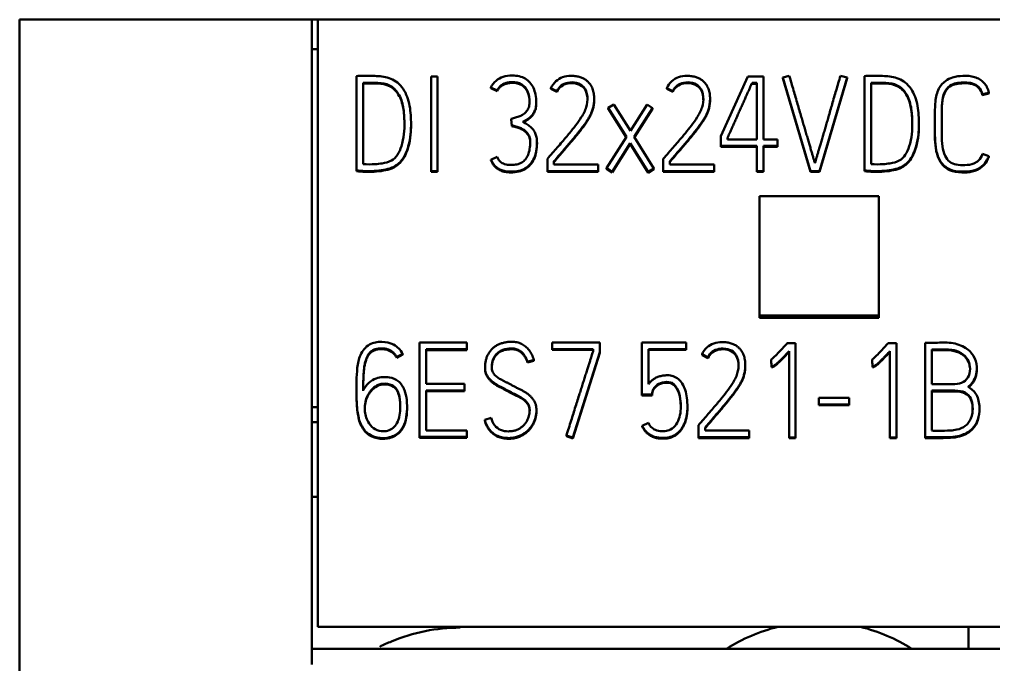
# Model space of a CAD drawing. Header units: millimetres. Extents: x 0 to 594, y 0 to 420.
# Drawn here: x 252.24 to 268.56, y 361.02 to 371.83 of the extents above; entities that cross this region are included whole.
import ezdxf

# ---------------------------------------------------------------- set-up
doc = ezdxf.new("R2010")
doc.units = ezdxf.units.MM
doc.layers.add('1', color=7, linetype='Continuous')

msp = doc.modelspace()

# ---------------------------------------------------------------- linework, layer by layer
at = {"layer": '1', "color": 7, "linetype": 'Continuous', "lineweight": 50}
for p, q in [((257.141, 371.834), (252.241, 371.834)), ((257.241, 371.834), (257.141, 371.834)), ((257.241, 361.651), (257.241, 371.834)), ((282.041, 371.834), (257.241, 371.834)), ((257.241, 371.334), (257.141, 371.334)), ((257.888, 370.885), (257.888, 369.304)), ((259.137, 370.876), (259.137, 369.293)), ((259.248, 370.876), (259.137, 370.876)), ((259.248, 369.293), (259.248, 370.876)), ((264.443, 370.88), (263.995, 369.877)), ((264.707, 370.88), (264.443, 370.88)), ((264.707, 369.824), (264.707, 370.88)), ((265.14, 370.891), (265.031, 370.86)), ((265.031, 370.86), (265.493, 369.293)), ((265.031, 370.86), (265.031, 370.848)), ((265.031, 370.848), (265.493, 369.281)), ((265.648, 369.293), (266.108, 370.86)), ((265.648, 369.281), (266.108, 370.848)), ((266.108, 370.86), (265.999, 370.891)), ((266.108, 370.86), (266.108, 370.848)), ((266.398, 370.885), (266.398, 369.304)), ((258.001, 370.772), (258.001, 369.408)), ((260.142, 370.695), (260.142, 370.683)), ((260.245, 370.645), (260.142, 370.695)), ((260.245, 370.632), (260.142, 370.683)), ((261.146, 370.684), (261.146, 370.672)), ((261.245, 370.634), (261.146, 370.684)), ((261.245, 370.621), (261.146, 370.672)), ((263.087, 370.684), (263.087, 370.672)), ((263.187, 370.634), (263.087, 370.684)), ((263.187, 370.621), (263.087, 370.672)), ((264.516, 370.77), (264.516, 370.757)), ((264.516, 370.77), (264.594, 370.77)), ((264.516, 370.757), (264.594, 370.757)), ((264.594, 370.77), (264.594, 369.824)), ((266.511, 370.772), (266.511, 369.408)), ((260.245, 370.645), (260.245, 370.632)), ((261.245, 370.634), (261.245, 370.621)), ((261.871, 370.492), (261.871, 370.505)), ((263.187, 370.634), (263.187, 370.621)), ((263.813, 370.492), (263.813, 370.505)), ((268.484, 370.605), (268.375, 370.579)), ((268.484, 370.592), (268.375, 370.566)), ((268.375, 370.579), (268.375, 370.566)), ((268.484, 370.605), (268.484, 370.592)), ((260.899, 370.435), (260.899, 370.456)), ((262.2, 370.411), (262.104, 370.352)), ((262.104, 370.352), (262.104, 370.339)), ((262.104, 370.352), (262.41, 369.866)), ((262.104, 370.339), (262.406, 369.859)), ((262.477, 369.969), (262.2, 370.411)), ((262.757, 370.407), (262.477, 369.969)), ((262.541, 369.866), (262.85, 370.348)), ((262.85, 370.348), (262.757, 370.407)), ((262.85, 370.348), (262.85, 370.335)), ((262.545, 369.859), (262.85, 370.335)), ((267.581, 370.244), (267.581, 370.231)), ((258.802, 370.067), (258.802, 370.079)), ((260.482, 370.167), (260.482, 370.154)), ((260.489, 370.057), (260.482, 370.167)), ((260.489, 370.044), (260.482, 370.154)), ((260.489, 370.057), (260.489, 370.044)), ((267.313, 370.067), (267.313, 370.079)), ((267.581, 370.109), (267.581, 370.121)), ((262.41, 369.866), (262.078, 369.342)), ((262.872, 369.335), (262.541, 369.866)), ((263.995, 369.877), (263.995, 369.714)), ((264.106, 369.824), (264.106, 369.852)), ((267.58, 369.944), (267.58, 369.931)), ((260.913, 369.748), (260.913, 369.77)), ((262.173, 369.282), (262.475, 369.76)), ((262.173, 369.269), (262.475, 369.747)), ((262.475, 369.76), (262.777, 369.278)), ((262.475, 369.76), (262.475, 369.747)), ((262.475, 369.747), (262.777, 369.265)), ((263.995, 369.714), (263.995, 369.701)), ((263.995, 369.714), (264.594, 369.714)), ((263.995, 369.701), (264.594, 369.701)), ((264.106, 369.84), (264.109, 369.847)), ((264.594, 369.824), (264.106, 369.824)), ((264.594, 369.714), (264.594, 369.293)), ((264.942, 369.824), (264.707, 369.824)), ((264.707, 369.293), (264.707, 369.714)), ((264.707, 369.714), (264.942, 369.714)), ((264.707, 369.701), (264.942, 369.701)), ((264.942, 369.714), (264.942, 369.824)), ((264.942, 369.714), (264.942, 369.701)), ((260.142, 369.483), (260.245, 369.529)), ((268.378, 369.582), (268.482, 369.544)), ((268.482, 369.544), (268.482, 369.531)), ((260.142, 369.483), (260.142, 369.47)), ((261.086, 369.293), (261.086, 369.496)), ((261.197, 369.456), (261.197, 369.403)), ((261.197, 369.403), (261.938, 369.403)), ((261.938, 369.403), (261.938, 369.293)), ((263.027, 369.293), (263.027, 369.496)), ((263.138, 369.456), (263.138, 369.403)), ((263.138, 369.403), (263.879, 369.403)), ((263.879, 369.403), (263.879, 369.293)), ((257.888, 369.304), (257.888, 369.292)), ((259.137, 369.293), (259.248, 369.293)), ((259.137, 369.293), (259.137, 369.281)), ((259.137, 369.281), (259.248, 369.281)), ((259.248, 369.293), (259.248, 369.281)), ((261.086, 369.293), (261.086, 369.281)), ((261.938, 369.293), (261.086, 369.293)), ((261.938, 369.281), (261.086, 369.281)), ((261.938, 369.293), (261.938, 369.281)), ((262.078, 369.342), (262.078, 369.329)), ((262.078, 369.342), (262.173, 369.282)), ((262.078, 369.329), (262.173, 369.269)), ((262.173, 369.282), (262.173, 369.269)), ((262.777, 369.278), (262.872, 369.335)), ((262.777, 369.265), (262.872, 369.322)), ((262.777, 369.278), (262.777, 369.265)), ((262.872, 369.335), (262.872, 369.322)), ((263.879, 369.293), (263.027, 369.293)), ((263.027, 369.293), (263.027, 369.281)), ((263.879, 369.281), (263.027, 369.281)), ((263.879, 369.293), (263.879, 369.281)), ((264.594, 369.293), (264.594, 369.281)), ((264.594, 369.293), (264.707, 369.293)), ((264.594, 369.281), (264.707, 369.281)), ((264.707, 369.293), (264.707, 369.281)), ((265.493, 369.293), (265.648, 369.293)), ((265.493, 369.293), (265.493, 369.281)), ((265.493, 369.281), (265.648, 369.281)), ((265.648, 369.293), (265.648, 369.281)), ((266.398, 369.304), (266.398, 369.292)), ((264.641, 368.869), (264.641, 366.871)), ((266.641, 368.869), (264.641, 368.869)), ((266.641, 366.871), (266.641, 368.869)), ((264.641, 366.871), (264.641, 366.832)), ((264.641, 366.871), (266.641, 366.871)), ((264.641, 366.832), (266.641, 366.832)), ((266.641, 366.871), (266.641, 366.832)), ((258.942, 366.417), (258.942, 364.834)), ((259.739, 366.417), (258.942, 366.417)), ((259.053, 365.723), (259.053, 366.304)), ((259.053, 366.304), (259.739, 366.304)), ((259.053, 366.292), (259.739, 366.292)), ((259.739, 366.304), (259.739, 366.417)), ((259.739, 366.304), (259.739, 366.292)), ((261.168, 366.419), (261.168, 366.307)), ((261.967, 366.419), (261.168, 366.419)), ((261.168, 366.307), (261.168, 366.294)), ((261.168, 366.307), (261.856, 366.307)), ((261.168, 366.294), (261.856, 366.294)), ((261.512, 364.823), (261.967, 366.258)), ((261.856, 366.307), (261.856, 366.276)), ((261.967, 366.258), (261.967, 366.419)), ((261.967, 366.258), (261.967, 366.246)), ((262.672, 366.417), (263.411, 366.417)), ((262.672, 365.545), (262.672, 366.417)), ((262.783, 366.307), (262.783, 365.721)), ((263.411, 366.307), (262.783, 366.307)), ((263.411, 366.294), (262.783, 366.294)), ((263.411, 366.417), (263.411, 366.307)), ((263.411, 366.307), (263.411, 366.294)), ((265.107, 366.408), (265.246, 366.408)), ((265.136, 364.827), (265.136, 366.271)), ((265.246, 366.408), (265.246, 364.827)), ((266.798, 366.408), (266.937, 366.408)), ((266.827, 364.827), (266.827, 366.271)), ((266.937, 366.408), (266.937, 364.827)), ((267.415, 364.83), (267.415, 366.414)), ((267.528, 366.302), (267.528, 365.721)), ((258.665, 366.227), (258.562, 366.175)), ((258.665, 366.215), (258.562, 366.162)), ((258.562, 366.175), (258.562, 366.162)), ((258.665, 366.227), (258.665, 366.215)), ((260.861, 366.126), (260.753, 366.095)), ((260.861, 366.113), (260.753, 366.083)), ((260.753, 366.095), (260.753, 366.083)), ((260.861, 366.126), (260.861, 366.113)), ((261.512, 364.81), (261.967, 366.246)), ((263.678, 366.221), (263.678, 366.208)), ((263.777, 366.17), (263.678, 366.221)), ((263.777, 366.157), (263.678, 366.208)), ((263.777, 366.17), (263.777, 366.157)), ((264.838, 366.133), (264.838, 366.121)), ((264.845, 366.016), (264.838, 366.133)), ((264.845, 366.003), (264.838, 366.121)), ((266.529, 366.133), (266.529, 366.121)), ((266.536, 366.016), (266.529, 366.133)), ((266.536, 366.003), (266.529, 366.121)), ((260.043, 366.006), (260.043, 365.993)), ((264.403, 366.029), (264.403, 366.041)), ((264.845, 366.016), (264.845, 366.003)), ((266.536, 366.016), (266.536, 366.003)), ((268.283, 365.966), (268.283, 365.987)), ((257.888, 365.632), (257.888, 365.619)), ((259.696, 365.723), (259.053, 365.723)), ((259.053, 364.944), (259.053, 365.613)), ((259.053, 365.613), (259.696, 365.613)), ((259.696, 365.613), (259.696, 365.723)), ((259.696, 365.613), (259.696, 365.601)), ((267.528, 365.611), (267.528, 364.94)), ((259.053, 365.601), (259.696, 365.601)), ((262.672, 365.545), (262.672, 365.532)), ((262.841, 365.545), (262.672, 365.545)), ((262.841, 365.532), (262.672, 365.532)), ((262.841, 365.545), (262.841, 365.532)), ((265.637, 365.492), (265.637, 365.38)), ((266.143, 365.492), (265.637, 365.492)), ((266.143, 365.38), (266.143, 365.492)), ((257.141, 365.334), (257.241, 365.334)), ((258.736, 365.329), (258.736, 365.342)), ((260.904, 365.268), (260.904, 365.281)), ((263.433, 365.327), (263.433, 365.339)), ((265.637, 365.38), (265.637, 365.367)), ((265.637, 365.38), (266.143, 365.38)), ((265.637, 365.367), (266.143, 365.367)), ((266.143, 365.38), (266.143, 365.367)), ((268.327, 365.294), (268.327, 365.307)), ((260.036, 365.122), (260.145, 365.153)), ((260.036, 365.122), (260.036, 365.11)), ((257.241, 365.084), (257.141, 365.084)), ((262.677, 365.023), (262.779, 365.07)), ((262.677, 365.023), (262.677, 365.011)), ((263.618, 364.83), (263.618, 365.032)), ((263.729, 364.993), (263.729, 364.94)), ((258.942, 364.834), (258.942, 364.821)), ((258.942, 364.834), (259.739, 364.834)), ((258.942, 364.821), (259.739, 364.821)), ((259.739, 364.944), (259.053, 364.944)), ((259.739, 364.834), (259.739, 364.944)), ((259.739, 364.834), (259.739, 364.821)), ((261.405, 364.858), (261.512, 364.823)), ((261.405, 364.858), (261.405, 364.846)), ((261.405, 364.846), (261.512, 364.81)), ((261.512, 364.823), (261.512, 364.81)), ((263.618, 364.83), (263.618, 364.817)), ((264.47, 364.83), (263.618, 364.83)), ((264.47, 364.817), (263.618, 364.817)), ((263.729, 364.94), (264.47, 364.94)), ((264.47, 364.94), (264.47, 364.83)), ((264.47, 364.83), (264.47, 364.817)), ((265.136, 364.827), (265.136, 364.815)), ((265.246, 364.827), (265.136, 364.827)), ((265.246, 364.815), (265.136, 364.815)), ((265.246, 364.827), (265.246, 364.815)), ((266.827, 364.827), (266.827, 364.815)), ((266.937, 364.827), (266.827, 364.827)), ((266.937, 364.815), (266.827, 364.815)), ((266.937, 364.827), (266.937, 364.815)), ((267.415, 364.83), (267.415, 364.817)), ((257.241, 363.829), (257.141, 363.829)), ((282.041, 361.651), (257.241, 361.651)), ((268.141, 361.651), (268.141, 361.283)), ((282.141, 361.283), (257.141, 361.283))]:
    msp.add_line(p, q, dxfattribs=at)
for start, end in [(103.753, 122.3801), (57.6199, 76.247)]:
    msp.add_arc((265.641, 358.834), 2.9, start, end, dxfattribs=at)
for points, knots in [([(252.241, 371.834), (252.241, 370.749), (252.241, 367.144), (252.241, 363.162), (252.241, 360.264), (252.241, 359.89)], [0, 0, 0, 0, 0.272684, 0.906013, 1, 1, 1, 1]), ([(257.141, 371.834), (257.141, 370.749), (257.141, 367.146), (257.141, 363.54), (257.141, 361.019)], [0, 0, 0, 0, 0.301146, 1, 1, 1, 1]), ([(257.888, 369.304), (257.935, 369.298), (258.033, 369.29), (258.186, 369.291), (258.337, 369.308), (258.498, 369.346), (258.633, 369.44), (258.712, 369.576), (258.767, 369.73), (258.803, 369.935), (258.804, 370.203), (258.772, 370.498), (258.629, 370.766), (258.379, 370.886), (258.131, 370.886), (257.969, 370.889), (257.888, 370.885)], [0, 0, 0, 0, 0.048928, 0.10152, 0.156673, 0.206259, 0.270351, 0.31956, 0.366981, 0.439378, 0.534587, 0.645045, 0.746603, 0.832762, 0.916147, 1, 1, 1, 1]), ([(260.142, 370.695), (260.162, 370.738), (260.219, 370.812), (260.348, 370.883), (260.486, 370.898), (260.613, 370.887), (260.717, 370.847), (260.8, 370.779), (260.859, 370.687), (260.893, 370.571), (260.901, 370.471), (260.898, 370.395), (260.892, 370.352), (260.88, 370.314), (260.865, 370.281), (260.847, 370.251), (260.827, 370.224), (260.804, 370.201), (260.779, 370.179), (260.753, 370.161), (260.726, 370.145), (260.7, 370.13), (260.682, 370.121), (260.673, 370.116)], [0, 0, 0, 0, 0.090044, 0.177969, 0.277991, 0.355408, 0.424426, 0.491004, 0.560177, 0.636379, 0.72419, 0.755913, 0.784262, 0.809647, 0.83316, 0.855708, 0.877614, 0.899011, 0.919895, 0.94045, 0.960699, 0.980541, 1, 1, 1, 1]), ([(261.146, 370.684), (261.165, 370.727), (261.221, 370.802), (261.343, 370.877), (261.451, 370.891), (261.527, 370.888), (261.566, 370.884), (261.602, 370.877), (261.635, 370.867), (261.665, 370.856), (261.692, 370.843), (261.717, 370.83), (261.739, 370.815), (261.758, 370.798), (261.775, 370.781), (261.789, 370.765), (261.807, 370.743), (261.826, 370.712), (261.844, 370.674), (261.856, 370.633), (261.865, 370.591), (261.87, 370.549), (261.872, 370.508), (261.87, 370.468), (261.867, 370.431), (261.862, 370.394), (261.854, 370.358), (261.845, 370.325), (261.831, 370.286), (261.812, 370.24), (261.782, 370.185), (261.745, 370.126), (261.701, 370.064), (261.652, 369.998), (261.597, 369.929), (261.538, 369.857), (261.475, 369.781), (261.408, 369.703), (261.339, 369.622), (261.268, 369.54), (261.22, 369.484), (261.197, 369.456)], [0, 0, 0, 0, 0.061339, 0.118477, 0.180647, 0.199061, 0.216082, 0.231833, 0.246526, 0.260308, 0.273254, 0.285426, 0.29689, 0.307753, 0.31802, 0.327627, 0.336606, 0.355189, 0.37361, 0.392165, 0.410785, 0.42927, 0.447741, 0.464235, 0.480574, 0.496814, 0.51268, 0.527892, 0.542508, 0.566365, 0.593275, 0.623397, 0.656474, 0.692185, 0.730563, 0.771282, 0.814001, 0.858722, 0.904903, 0.951996, 1, 1, 1, 1]), ([(263.087, 370.684), (263.107, 370.727), (263.163, 370.802), (263.285, 370.877), (263.393, 370.891), (263.468, 370.888), (263.508, 370.884), (263.544, 370.877), (263.577, 370.867), (263.607, 370.856), (263.634, 370.843), (263.659, 370.83), (263.681, 370.815), (263.7, 370.798), (263.716, 370.781), (263.731, 370.765), (263.749, 370.743), (263.767, 370.712), (263.785, 370.674), (263.798, 370.633), (263.807, 370.591), (263.812, 370.549), (263.813, 370.508), (263.812, 370.468), (263.809, 370.431), (263.803, 370.394), (263.796, 370.358), (263.787, 370.325), (263.773, 370.286), (263.753, 370.24), (263.724, 370.185), (263.687, 370.126), (263.643, 370.064), (263.594, 369.998), (263.539, 369.929), (263.48, 369.857), (263.416, 369.781), (263.35, 369.703), (263.28, 369.622), (263.21, 369.54), (263.162, 369.484), (263.138, 369.456)], [0, 0, 0, 0, 0.061339, 0.118477, 0.180647, 0.199061, 0.216082, 0.231833, 0.246526, 0.260308, 0.273254, 0.285426, 0.29689, 0.307753, 0.31802, 0.327627, 0.336606, 0.355189, 0.37361, 0.392165, 0.410785, 0.42927, 0.447741, 0.464235, 0.480574, 0.496814, 0.51268, 0.527892, 0.542508, 0.566365, 0.593275, 0.623397, 0.656474, 0.692185, 0.730563, 0.771282, 0.814001, 0.858722, 0.904903, 0.951996, 1, 1, 1, 1]), ([(265.57, 369.425), (265.568, 369.432), (265.563, 369.449), (265.553, 369.48), (265.541, 369.523), (265.525, 369.576), (265.507, 369.636), (265.488, 369.704), (265.466, 369.777), (265.443, 369.856), (265.419, 369.939), (265.394, 370.025), (265.368, 370.113), (265.329, 370.242), (265.278, 370.42), (265.21, 370.65), (265.164, 370.809), (265.14, 370.891)], [0, 0, 0, 0, 0.013272, 0.034859, 0.06476, 0.101229, 0.142516, 0.188621, 0.238884, 0.292645, 0.349905, 0.409112, 0.468717, 0.528719, 0.675164, 0.832258, 1, 1, 1, 1]), ([(265.999, 370.891), (265.974, 370.809), (265.927, 370.651), (265.86, 370.42), (265.809, 370.242), (265.772, 370.112), (265.747, 370.025), (265.722, 369.939), (265.697, 369.856), (265.674, 369.777), (265.652, 369.704), (265.632, 369.636), (265.614, 369.576), (265.599, 369.523), (265.587, 369.48), (265.578, 369.449), (265.573, 369.432), (265.57, 369.425)], [0, 0, 0, 0, 0.167989, 0.325145, 0.471471, 0.531274, 0.590769, 0.649955, 0.70726, 0.76111, 0.811506, 0.857719, 0.899023, 0.935417, 0.96522, 0.986746, 1, 1, 1, 1]), ([(266.398, 369.304), (266.445, 369.298), (266.544, 369.29), (266.696, 369.291), (266.848, 369.308), (267.008, 369.346), (267.143, 369.44), (267.222, 369.576), (267.278, 369.73), (267.314, 369.935), (267.315, 370.203), (267.282, 370.498), (267.14, 370.766), (266.889, 370.886), (266.641, 370.886), (266.48, 370.889), (266.398, 370.885)], [0, 0, 0, 0, 0.048928, 0.10152, 0.156673, 0.206259, 0.270351, 0.31956, 0.366981, 0.439378, 0.534587, 0.645045, 0.746603, 0.832762, 0.916147, 1, 1, 1, 1]), ([(268.482, 369.544), (268.475, 369.519), (268.448, 369.456), (268.362, 369.355), (268.21, 369.284), (268.02, 369.279), (267.82, 369.3), (267.658, 369.445), (267.597, 369.641), (267.578, 369.85), (267.582, 370.061), (267.58, 370.266), (267.583, 370.471), (267.625, 370.665), (267.742, 370.806), (267.89, 370.874), (268.056, 370.894), (268.244, 370.885), (268.418, 370.783), (268.47, 370.673), (268.484, 370.605)], [0, 0, 0, 0, 0.023749, 0.063372, 0.118592, 0.172501, 0.236244, 0.297229, 0.359591, 0.421629, 0.490644, 0.554667, 0.610982, 0.680492, 0.733777, 0.772528, 0.826559, 0.886213, 0.942216, 1, 1, 1, 1]), ([(258.001, 369.408), (258.067, 369.403), (258.173, 369.403), (258.332, 369.422), (258.473, 369.452), (258.586, 369.565), (258.652, 369.721), (258.689, 369.908), (258.693, 370.128), (258.68, 370.36), (258.613, 370.587), (258.451, 370.748), (258.259, 370.774), (258.112, 370.772), (258.03, 370.773), (258.001, 370.772)], [0, 0, 0, 0, 0.085013, 0.135874, 0.205821, 0.265138, 0.333279, 0.422662, 0.50952, 0.618636, 0.722487, 0.80996, 0.894466, 0.962458, 1, 1, 1, 1]), ([(258.691, 370.062), (258.691, 370.074), (258.69, 370.171), (258.68, 370.347), (258.613, 370.574), (258.451, 370.735), (258.259, 370.762), (258.112, 370.759), (258.03, 370.76), (258.001, 370.76)], [0, 0, 0, 0, 0.030851, 0.246457, 0.451657, 0.624495, 0.791473, 0.92582, 1, 1, 1, 1]), ([(260.482, 370.167), (260.494, 370.17), (260.518, 370.178), (260.554, 370.189), (260.59, 370.2), (260.625, 370.212), (260.657, 370.228), (260.687, 370.247), (260.715, 370.268), (260.739, 370.294), (260.76, 370.323), (260.775, 370.358), (260.784, 370.398), (260.789, 370.491), (260.776, 370.623), (260.664, 370.766), (260.545, 370.785), (260.475, 370.783), (260.452, 370.781), (260.429, 370.778), (260.405, 370.774), (260.382, 370.767), (260.36, 370.758), (260.338, 370.747), (260.316, 370.733), (260.296, 370.716), (260.277, 370.696), (260.259, 370.672), (260.249, 370.654), (260.245, 370.645)], [0, 0, 0, 0, 0.029364, 0.059027, 0.088993, 0.118548, 0.147162, 0.175106, 0.202604, 0.230099, 0.258166, 0.287672, 0.320058, 0.356367, 0.509421, 0.627625, 0.757774, 0.775505, 0.793677, 0.812339, 0.831209, 0.85007, 0.86906, 0.888397, 0.908411, 0.929359, 0.951405, 0.974839, 1, 1, 1, 1]), ([(260.786, 370.445), (260.786, 370.504), (260.772, 370.615), (260.664, 370.753), (260.545, 370.772), (260.475, 370.77), (260.452, 370.768), (260.429, 370.765), (260.405, 370.761), (260.382, 370.754), (260.36, 370.746), (260.338, 370.735), (260.316, 370.721), (260.296, 370.704), (260.277, 370.683), (260.259, 370.659), (260.249, 370.641), (260.245, 370.632)], [0, 0, 0, 0, 0.222922, 0.410158, 0.616314, 0.644399, 0.673184, 0.702745, 0.732635, 0.762511, 0.792591, 0.823221, 0.854923, 0.888104, 0.923025, 0.960145, 1, 1, 1, 1]), ([(261.086, 369.496), (261.115, 369.53), (261.17, 369.593), (261.254, 369.688), (261.349, 369.799), (261.453, 369.921), (261.561, 370.057), (261.662, 370.196), (261.747, 370.356), (261.77, 370.538), (261.718, 370.709), (261.572, 370.78), (261.436, 370.786), (261.312, 370.733), (261.264, 370.671), (261.245, 370.634)], [0, 0, 0, 0, 0.068794, 0.128406, 0.193582, 0.291346, 0.373604, 0.45943, 0.554437, 0.645803, 0.738171, 0.803969, 0.878932, 0.940491, 1, 1, 1, 1]), ([(261.759, 370.487), (261.759, 370.5), (261.755, 370.575), (261.718, 370.696), (261.572, 370.768), (261.436, 370.773), (261.312, 370.72), (261.264, 370.659), (261.245, 370.621)], [0, 0, 0, 0, 0.051721, 0.299015, 0.475174, 0.675868, 0.840679, 1, 1, 1, 1]), ([(263.027, 369.496), (263.057, 369.53), (263.112, 369.593), (263.195, 369.688), (263.29, 369.799), (263.395, 369.921), (263.503, 370.057), (263.603, 370.196), (263.688, 370.356), (263.712, 370.538), (263.66, 370.709), (263.514, 370.78), (263.378, 370.786), (263.254, 370.733), (263.206, 370.671), (263.187, 370.634)], [0, 0, 0, 0, 0.068794, 0.128406, 0.193582, 0.291346, 0.373604, 0.45943, 0.554437, 0.645803, 0.738171, 0.803969, 0.878932, 0.940491, 1, 1, 1, 1]), ([(263.7, 370.487), (263.7, 370.5), (263.697, 370.575), (263.66, 370.696), (263.514, 370.768), (263.378, 370.773), (263.254, 370.72), (263.206, 370.659), (263.187, 370.621)], [0, 0, 0, 0, 0.051721, 0.299015, 0.475174, 0.675868, 0.840679, 1, 1, 1, 1]), ([(264.106, 369.852), (264.107, 369.856), (264.113, 369.867), (264.123, 369.89), (264.14, 369.926), (264.161, 369.972), (264.185, 370.027), (264.212, 370.087), (264.241, 370.153), (264.273, 370.223), (264.306, 370.296), (264.338, 370.369), (264.37, 370.44), (264.4, 370.508), (264.428, 370.571), (264.454, 370.629), (264.476, 370.679), (264.494, 370.72), (264.507, 370.749), (264.514, 370.765), (264.516, 370.77)], [0, 0, 0, 0, 0.010734, 0.036404, 0.077011, 0.128795, 0.187998, 0.254619, 0.326966, 0.403344, 0.483752, 0.564544, 0.642072, 0.716335, 0.785641, 0.848294, 0.904294, 0.950045, 0.981947, 1, 1, 1, 1]), ([(266.511, 369.408), (266.578, 369.403), (266.684, 369.403), (266.842, 369.422), (266.984, 369.452), (267.096, 369.565), (267.163, 369.721), (267.199, 369.908), (267.204, 370.128), (267.19, 370.36), (267.123, 370.587), (266.962, 370.748), (266.77, 370.774), (266.623, 370.772), (266.541, 370.773), (266.511, 370.772)], [0, 0, 0, 0, 0.085013, 0.135874, 0.205821, 0.265138, 0.333279, 0.422662, 0.50952, 0.618636, 0.722487, 0.80996, 0.894466, 0.962458, 1, 1, 1, 1]), ([(267.201, 370.062), (267.201, 370.074), (267.2, 370.171), (267.19, 370.347), (267.123, 370.574), (266.962, 370.735), (266.77, 370.762), (266.623, 370.759), (266.541, 370.76), (266.511, 370.76)], [0, 0, 0, 0, 0.030851, 0.246457, 0.451657, 0.624495, 0.791473, 0.92582, 1, 1, 1, 1]), ([(268.375, 370.579), (268.365, 370.63), (268.329, 370.706), (268.21, 370.771), (268.087, 370.779), (267.969, 370.773), (267.846, 370.746), (267.741, 370.642), (267.696, 370.476), (267.694, 370.295), (267.695, 370.099), (267.693, 369.906), (267.698, 369.716), (267.738, 369.558), (267.817, 369.44), (267.944, 369.391), (268.083, 369.391), (268.217, 369.4), (268.325, 369.474), (268.363, 369.537), (268.378, 369.582)], [0, 0, 0, 0, 0.052928, 0.097969, 0.144851, 0.190624, 0.232935, 0.284925, 0.348337, 0.424764, 0.49245, 0.572241, 0.64631, 0.708712, 0.757514, 0.801091, 0.856423, 0.915681, 0.949914, 1, 1, 1, 1]), ([(268.375, 370.566), (268.365, 370.617), (268.329, 370.693), (268.21, 370.758), (268.087, 370.767), (267.969, 370.76), (267.846, 370.733), (267.741, 370.629), (267.696, 370.463), (267.694, 370.282), (267.694, 370.111), (267.694, 370.008), (267.694, 369.963)], [0, 0, 0, 0, 0.097342, 0.180178, 0.266401, 0.350584, 0.428399, 0.524015, 0.640638, 0.781197, 0.905681, 1, 1, 1, 1]), ([(260.899, 370.431), (260.899, 370.431), (260.899, 370.414), (260.898, 370.383), (260.892, 370.339), (260.88, 370.301), (260.865, 370.268), (260.847, 370.238), (260.827, 370.211), (260.804, 370.188), (260.779, 370.167), (260.753, 370.149), (260.726, 370.133), (260.7, 370.117), (260.682, 370.108), (260.673, 370.104)], [0, 0, 0, 0, 0.004463, 0.118969, 0.221294, 0.31292, 0.39779, 0.479177, 0.55825, 0.63548, 0.710862, 0.785053, 0.858141, 0.929761, 1, 1, 1, 1]), ([(261.871, 370.494), (261.871, 370.494), (261.871, 370.481), (261.87, 370.456), (261.867, 370.418), (261.862, 370.381), (261.854, 370.346), (261.845, 370.312), (261.831, 370.273), (261.812, 370.227), (261.782, 370.172), (261.745, 370.114), (261.701, 370.051), (261.652, 369.985), (261.597, 369.916), (261.538, 369.844), (261.475, 369.768), (261.408, 369.69), (261.339, 369.61), (261.268, 369.527), (261.22, 369.471), (261.197, 369.443)], [0, 0, 0, 0, 0.000351, 0.030208, 0.059783, 0.089178, 0.117897, 0.145433, 0.17189, 0.215074, 0.263783, 0.318309, 0.378181, 0.442821, 0.512289, 0.585996, 0.663321, 0.744272, 0.827864, 0.913107, 1, 1, 1, 1]), ([(263.813, 370.494), (263.813, 370.494), (263.813, 370.481), (263.812, 370.456), (263.809, 370.418), (263.803, 370.381), (263.796, 370.346), (263.787, 370.312), (263.773, 370.273), (263.753, 370.227), (263.724, 370.172), (263.687, 370.114), (263.643, 370.051), (263.594, 369.985), (263.539, 369.916), (263.48, 369.844), (263.416, 369.768), (263.35, 369.69), (263.28, 369.61), (263.21, 369.527), (263.162, 369.471), (263.138, 369.443)], [0, 0, 0, 0, 0.000351, 0.030208, 0.059783, 0.089178, 0.117897, 0.145433, 0.17189, 0.215074, 0.263783, 0.318309, 0.378181, 0.442821, 0.512289, 0.585996, 0.663321, 0.744272, 0.827864, 0.913107, 1, 1, 1, 1]), ([(257.888, 369.292), (257.935, 369.285), (258.033, 369.277), (258.186, 369.278), (258.337, 369.296), (258.498, 369.333), (258.633, 369.428), (258.712, 369.563), (258.767, 369.717), (258.797, 369.886), (258.802, 370.011), (258.802, 370.067)], [0, 0, 0, 0, 0.098443, 0.204258, 0.315227, 0.414995, 0.543949, 0.642959, 0.738369, 0.884032, 1, 1, 1, 1]), ([(260.673, 370.116), (260.685, 370.11), (260.708, 370.098), (260.742, 370.078), (260.774, 370.058), (260.802, 370.036), (260.828, 370.013), (260.85, 369.987), (260.868, 369.959), (260.884, 369.928), (260.897, 369.895), (260.906, 369.858), (260.911, 369.819), (260.914, 369.742), (260.906, 369.636), (260.87, 369.509), (260.806, 369.407), (260.717, 369.333), (260.604, 369.29), (260.504, 369.281), (260.429, 369.283), (260.383, 369.289), (260.343, 369.299), (260.307, 369.312), (260.275, 369.327), (260.247, 369.345), (260.222, 369.365), (260.2, 369.387), (260.182, 369.41), (260.167, 369.435), (260.154, 369.458), (260.146, 369.475), (260.142, 369.483)], [0, 0, 0, 0, 0.025257, 0.04947, 0.072678, 0.09489, 0.116257, 0.13704, 0.157793, 0.179079, 0.201165, 0.224382, 0.249105, 0.275597, 0.367907, 0.447752, 0.519784, 0.588829, 0.660512, 0.741164, 0.772461, 0.800616, 0.825923, 0.849188, 0.871088, 0.891868, 0.911666, 0.930597, 0.948935, 0.96669, 0.983692, 1, 1, 1, 1]), ([(260.245, 369.529), (260.251, 369.514), (260.266, 369.486), (260.295, 369.451), (260.33, 369.424), (260.372, 369.407), (260.422, 369.396), (260.492, 369.393), (260.574, 369.4), (260.659, 369.431), (260.725, 369.487), (260.769, 369.567), (260.793, 369.667), (260.801, 369.756), (260.798, 369.824), (260.788, 369.864), (260.772, 369.9), (260.75, 369.931), (260.725, 369.959), (260.697, 369.982), (260.665, 370.001), (260.632, 370.018), (260.596, 370.031), (260.56, 370.042), (260.525, 370.05), (260.501, 370.055), (260.489, 370.057)], [0, 0, 0, 0, 0.036915, 0.070606, 0.102584, 0.136025, 0.174009, 0.217714, 0.293477, 0.358868, 0.420065, 0.485571, 0.562465, 0.654475, 0.687582, 0.718308, 0.747613, 0.776093, 0.803947, 0.831767, 0.859738, 0.887815, 0.916282, 0.944737, 0.97262, 1, 1, 1, 1]), ([(260.799, 369.756), (260.799, 369.76), (260.799, 369.779), (260.798, 369.812), (260.788, 369.852), (260.772, 369.887), (260.75, 369.918), (260.725, 369.946), (260.697, 369.969), (260.665, 369.989), (260.632, 370.005), (260.596, 370.018), (260.56, 370.029), (260.525, 370.038), (260.501, 370.042), (260.489, 370.044)], [0, 0, 0, 0, 0.02887, 0.121921, 0.208278, 0.290642, 0.370687, 0.448975, 0.527165, 0.60578, 0.684693, 0.764704, 0.844679, 0.923045, 1, 1, 1, 1]), ([(266.398, 369.292), (266.445, 369.285), (266.544, 369.277), (266.696, 369.278), (266.848, 369.296), (267.008, 369.333), (267.143, 369.428), (267.222, 369.563), (267.278, 369.717), (267.307, 369.886), (267.313, 370.011), (267.313, 370.067)], [0, 0, 0, 0, 0.098443, 0.204258, 0.315227, 0.414995, 0.543949, 0.642959, 0.738369, 0.884032, 1, 1, 1, 1]), ([(268.482, 369.531), (268.475, 369.506), (268.448, 369.443), (268.362, 369.342), (268.21, 369.271), (268.02, 369.266), (267.82, 369.287), (267.658, 369.432), (267.597, 369.628), (267.581, 369.796), (267.58, 369.897), (267.58, 369.931)], [0, 0, 0, 0, 0.052439, 0.139927, 0.261857, 0.380889, 0.521635, 0.656293, 0.793992, 0.930972, 1, 1, 1, 1]), ([(260.913, 369.756), (260.912, 369.71), (260.905, 369.62), (260.87, 369.496), (260.806, 369.394), (260.717, 369.32), (260.604, 369.277), (260.504, 369.268), (260.429, 369.271), (260.383, 369.276), (260.343, 369.286), (260.307, 369.299), (260.275, 369.315), (260.247, 369.333), (260.222, 369.353), (260.2, 369.374), (260.182, 369.398), (260.167, 369.422), (260.154, 369.446), (260.146, 369.462), (260.142, 369.47)], [0, 0, 0, 0, 0.121082, 0.232106, 0.332265, 0.428272, 0.527947, 0.640092, 0.683609, 0.722759, 0.757948, 0.790298, 0.82075, 0.849643, 0.877172, 0.903496, 0.928994, 0.953682, 0.977324, 1, 1, 1, 1]), ([(258.001, 365.618), (258.027, 365.666), (258.087, 365.743), (258.206, 365.82), (258.329, 365.841), (258.457, 365.84), (258.605, 365.778), (258.701, 365.628), (258.736, 365.446), (258.738, 365.265), (258.712, 365.082), (258.625, 364.911), (258.458, 364.819), (258.273, 364.809), (258.085, 364.863), (257.948, 365.04), (257.897, 365.269), (257.887, 365.516), (257.887, 365.76), (257.897, 365.992), (257.936, 366.217), (258.086, 366.405), (258.31, 366.444), (258.527, 366.397), (258.624, 366.297), (258.665, 366.227)], [0, 0, 0, 0, 0.03564, 0.067865, 0.092923, 0.119268, 0.154068, 0.197126, 0.234707, 0.279879, 0.320329, 0.360962, 0.405677, 0.442102, 0.485709, 0.532505, 0.586175, 0.644312, 0.701767, 0.753421, 0.803151, 0.856352, 0.904259, 0.950465, 1, 1, 1, 1]), ([(260.145, 365.153), (260.153, 365.108), (260.193, 365.026), (260.301, 364.941), (260.411, 364.926), (260.495, 364.931), (260.552, 364.943), (260.601, 364.963), (260.643, 364.99), (260.68, 365.02), (260.711, 365.053), (260.737, 365.09), (260.757, 365.128), (260.772, 365.168), (260.782, 365.207), (260.789, 365.245), (260.791, 365.284), (260.789, 365.323), (260.779, 365.361), (260.761, 365.395), (260.739, 365.424), (260.712, 365.451), (260.68, 365.475), (260.645, 365.498), (260.607, 365.52), (260.566, 365.54), (260.522, 365.56), (260.478, 365.583), (260.432, 365.607), (260.386, 365.633), (260.339, 365.658), (260.293, 365.681), (260.247, 365.705), (260.206, 365.732), (260.167, 365.76), (260.132, 365.791), (260.102, 365.825), (260.076, 365.862), (260.056, 365.904), (260.045, 365.951), (260.041, 366.006), (260.045, 366.065), (260.055, 366.124), (260.073, 366.179), (260.098, 366.229), (260.128, 366.275), (260.164, 366.315), (260.205, 366.35), (260.253, 366.379), (260.306, 366.402), (260.364, 366.418), (260.426, 366.428), (260.497, 366.432), (260.575, 366.425), (260.654, 366.398), (260.723, 366.352), (260.783, 366.291), (260.83, 366.215), (260.852, 366.157), (260.861, 366.126)], [0, 0, 0, 0, 0.042395, 0.079774, 0.121236, 0.140075, 0.157254, 0.173247, 0.188397, 0.202796, 0.216711, 0.230265, 0.243508, 0.256652, 0.269293, 0.280934, 0.291684, 0.304893, 0.316879, 0.328106, 0.339273, 0.350814, 0.362909, 0.375637, 0.388999, 0.403044, 0.417696, 0.432849, 0.448511, 0.464937, 0.481153, 0.497163, 0.51278, 0.527863, 0.542482, 0.556645, 0.570443, 0.584077, 0.597961, 0.612786, 0.629037, 0.64828, 0.666584, 0.684253, 0.701354, 0.717933, 0.734308, 0.750738, 0.767515, 0.784992, 0.803232, 0.822275, 0.842375, 0.868294, 0.892965, 0.917787, 0.943448, 0.970498, 1, 1, 1, 1]), ([(263.678, 366.221), (263.697, 366.264), (263.753, 366.339), (263.875, 366.413), (263.983, 366.427), (264.059, 366.425), (264.098, 366.42), (264.134, 366.413), (264.167, 366.403), (264.197, 366.392), (264.224, 366.38), (264.249, 366.366), (264.271, 366.351), (264.29, 366.335), (264.307, 366.318), (264.321, 366.301), (264.339, 366.279), (264.358, 366.249), (264.376, 366.21), (264.388, 366.169), (264.397, 366.127), (264.402, 366.085), (264.404, 366.044), (264.402, 366.005), (264.399, 365.967), (264.394, 365.93), (264.386, 365.895), (264.377, 365.861), (264.363, 365.822), (264.344, 365.776), (264.314, 365.721), (264.277, 365.663), (264.233, 365.601), (264.184, 365.534), (264.129, 365.465), (264.07, 365.393), (264.007, 365.317), (263.94, 365.239), (263.871, 365.159), (263.8, 365.076), (263.753, 365.021), (263.729, 364.993)], [0, 0, 0, 0, 0.061339, 0.118477, 0.180647, 0.199061, 0.216082, 0.231833, 0.246526, 0.260308, 0.273254, 0.285426, 0.29689, 0.307753, 0.31802, 0.327627, 0.336606, 0.355189, 0.37361, 0.392165, 0.410785, 0.42927, 0.447741, 0.464235, 0.480574, 0.496814, 0.51268, 0.527892, 0.542508, 0.566365, 0.593275, 0.623397, 0.656474, 0.692185, 0.730563, 0.771282, 0.814001, 0.858722, 0.904903, 0.951996, 1, 1, 1, 1]), ([(267.415, 366.414), (267.474, 366.415), (267.62, 366.412), (267.853, 366.426), (268.087, 366.354), (268.242, 366.198), (268.293, 366.018), (268.275, 365.856), (268.212, 365.742), (268.16, 365.693), (268.136, 365.675)], [0, 0, 0, 0, 0.121799, 0.300471, 0.478612, 0.608153, 0.736749, 0.853072, 0.938599, 1, 1, 1, 1]), ([(258.562, 366.175), (258.555, 366.19), (258.537, 366.218), (258.502, 366.255), (258.461, 366.284), (258.414, 366.305), (258.363, 366.317), (258.305, 366.321), (258.245, 366.317), (258.187, 366.302), (258.138, 366.275), (258.1, 366.237), (258.069, 366.19), (258.046, 366.133), (258.028, 366.068), (258.015, 365.994), (258.008, 365.912), (258.004, 365.821), (258.001, 365.722), (258.001, 365.653), (258.001, 365.618)], [0, 0, 0, 0, 0.043481, 0.085549, 0.127923, 0.170971, 0.214845, 0.260884, 0.317917, 0.367656, 0.41257, 0.456833, 0.503792, 0.555243, 0.612421, 0.675966, 0.746378, 0.823872, 0.908402, 1, 1, 1, 1]), ([(258.562, 366.162), (258.555, 366.177), (258.537, 366.206), (258.502, 366.242), (258.461, 366.271), (258.414, 366.292), (258.363, 366.305), (258.305, 366.309), (258.245, 366.304), (258.187, 366.289), (258.138, 366.262), (258.1, 366.224), (258.069, 366.177), (258.046, 366.121), (258.028, 366.055), (258.015, 365.982), (258.008, 365.899), (258.004, 365.809), (258.001, 365.71), (258.001, 365.641), (258.001, 365.605)], [0, 0, 0, 0, 0.043481, 0.085549, 0.127923, 0.170971, 0.214845, 0.260884, 0.317917, 0.367656, 0.41257, 0.456833, 0.503792, 0.555243, 0.612421, 0.675966, 0.746378, 0.823872, 0.908402, 1, 1, 1, 1]), ([(260.753, 366.095), (260.751, 366.103), (260.746, 366.118), (260.736, 366.141), (260.725, 366.165), (260.711, 366.19), (260.695, 366.215), (260.675, 366.238), (260.653, 366.26), (260.627, 366.279), (260.598, 366.295), (260.566, 366.309), (260.53, 366.316), (260.495, 366.318), (260.462, 366.317), (260.43, 366.314), (260.395, 366.309), (260.357, 366.301), (260.32, 366.287), (260.284, 366.268), (260.249, 366.242), (260.219, 366.21), (260.191, 366.171), (260.17, 366.123), (260.158, 366.066), (260.155, 366.013), (260.157, 365.967), (260.166, 365.934), (260.182, 365.904), (260.202, 365.878), (260.226, 365.854), (260.255, 365.831), (260.287, 365.811), (260.322, 365.79), (260.361, 365.77), (260.401, 365.75), (260.443, 365.728), (260.488, 365.705), (260.535, 365.68), (260.584, 365.654), (260.634, 365.63), (260.682, 365.605), (260.727, 365.578), (260.768, 365.548), (260.806, 365.515), (260.839, 365.478), (260.867, 365.438), (260.889, 365.391), (260.901, 365.338), (260.905, 365.281), (260.901, 365.224), (260.89, 365.167), (260.872, 365.111), (260.848, 365.057), (260.817, 365.007), (260.78, 364.962), (260.737, 364.921), (260.687, 364.886), (260.632, 364.856), (260.571, 364.833), (260.505, 364.819), (260.427, 364.815), (260.342, 364.821), (260.255, 364.848), (260.18, 364.892), (260.117, 364.954), (260.068, 365.032), (260.045, 365.091), (260.036, 365.122)], [0, 0, 0, 0, 0.006902, 0.014527, 0.0229, 0.03171, 0.040697, 0.049939, 0.059406, 0.069126, 0.079243, 0.089792, 0.100957, 0.11302, 0.121351, 0.131067, 0.142193, 0.154038, 0.166072, 0.178522, 0.191399, 0.204849, 0.219214, 0.234859, 0.25249, 0.272668, 0.283841, 0.294211, 0.304173, 0.314215, 0.324636, 0.335605, 0.347264, 0.35967, 0.372854, 0.386723, 0.401163, 0.416176, 0.433071, 0.449927, 0.466747, 0.483271, 0.499286, 0.514866, 0.530063, 0.545048, 0.560066, 0.575472, 0.591898, 0.609868, 0.627376, 0.645005, 0.66302, 0.681094, 0.698922, 0.71679, 0.734853, 0.753306, 0.772468, 0.792214, 0.812556, 0.833938, 0.86301, 0.889874, 0.915888, 0.942166, 0.969784, 1, 1, 1, 1]), ([(260.753, 366.083), (260.751, 366.09), (260.746, 366.105), (260.736, 366.128), (260.725, 366.153), (260.711, 366.178), (260.695, 366.202), (260.675, 366.225), (260.653, 366.247), (260.627, 366.266), (260.598, 366.283), (260.566, 366.296), (260.53, 366.303), (260.495, 366.305), (260.462, 366.304), (260.43, 366.301), (260.395, 366.297), (260.357, 366.288), (260.32, 366.274), (260.284, 366.255), (260.249, 366.23), (260.219, 366.197), (260.191, 366.158), (260.17, 366.11), (260.159, 366.056), (260.156, 366.017), (260.156, 365.998)], [0, 0, 0, 0, 0.025535, 0.053746, 0.084726, 0.117324, 0.150572, 0.184768, 0.219795, 0.255756, 0.293187, 0.332218, 0.373527, 0.418158, 0.448979, 0.484928, 0.526094, 0.569916, 0.614442, 0.660505, 0.708148, 0.757909, 0.811058, 0.868941, 0.934177, 1, 1, 1, 1]), ([(261.856, 366.276), (261.854, 366.273), (261.851, 366.262), (261.843, 366.24), (261.832, 366.206), (261.818, 366.161), (261.8, 366.107), (261.781, 366.044), (261.758, 365.975), (261.734, 365.899), (261.709, 365.818), (261.682, 365.734), (261.655, 365.647), (261.613, 365.518), (261.557, 365.338), (261.483, 365.104), (261.432, 364.942), (261.405, 364.858)], [0, 0, 0, 0, 0.006664, 0.022274, 0.046836, 0.07897, 0.117297, 0.161819, 0.211415, 0.264968, 0.322476, 0.382404, 0.443215, 0.50491, 0.65714, 0.82217, 1, 1, 1, 1]), ([(263.618, 365.032), (263.647, 365.066), (263.702, 365.129), (263.786, 365.225), (263.881, 365.335), (263.985, 365.457), (264.093, 365.593), (264.194, 365.733), (264.279, 365.892), (264.302, 366.074), (264.25, 366.246), (264.104, 366.317), (263.968, 366.323), (263.844, 366.27), (263.796, 366.208), (263.777, 366.17)], [0, 0, 0, 0, 0.068794, 0.128406, 0.193582, 0.291346, 0.373604, 0.45943, 0.554437, 0.645803, 0.738171, 0.803969, 0.878932, 0.940491, 1, 1, 1, 1]), ([(264.291, 366.024), (264.291, 366.037), (264.287, 366.111), (264.25, 366.233), (264.104, 366.304), (263.968, 366.31), (263.844, 366.257), (263.796, 366.195), (263.777, 366.157)], [0, 0, 0, 0, 0.051721, 0.299015, 0.475174, 0.675868, 0.840679, 1, 1, 1, 1]), ([(264.838, 366.133), (264.857, 366.149), (264.902, 366.188), (264.969, 366.258), (265.039, 366.333), (265.086, 366.384), (265.107, 366.408)], [0, 0, 0, 0, 0.194145, 0.465142, 0.75263, 1, 1, 1, 1]), ([(265.136, 366.271), (265.118, 366.252), (265.084, 366.217), (265.038, 366.169), (264.999, 366.129), (264.966, 366.097), (264.939, 366.072), (264.915, 366.051), (264.896, 366.037), (264.881, 366.026), (264.869, 366.02), (264.86, 366.018), (264.852, 366.016), (264.847, 366.016), (264.845, 366.016)], [0, 0, 0, 0, 0.200504, 0.370797, 0.510902, 0.6264, 0.722885, 0.800448, 0.861213, 0.907383, 0.939504, 0.963232, 0.983337, 1, 1, 1, 1]), ([(265.136, 366.259), (265.118, 366.24), (265.084, 366.204), (265.038, 366.156), (264.999, 366.117), (264.966, 366.085), (264.939, 366.059), (264.915, 366.039), (264.896, 366.024), (264.881, 366.014), (264.869, 366.008), (264.86, 366.005), (264.852, 366.004), (264.847, 366.003), (264.845, 366.003)], [0, 0, 0, 0, 0.200504, 0.370797, 0.510902, 0.6264, 0.722885, 0.800448, 0.861213, 0.907383, 0.939504, 0.963232, 0.983337, 1, 1, 1, 1]), ([(266.529, 366.133), (266.548, 366.149), (266.593, 366.188), (266.66, 366.258), (266.73, 366.333), (266.777, 366.384), (266.798, 366.408)], [0, 0, 0, 0, 0.194145, 0.465142, 0.75263, 1, 1, 1, 1]), ([(266.827, 366.271), (266.809, 366.252), (266.775, 366.217), (266.729, 366.169), (266.69, 366.129), (266.657, 366.097), (266.63, 366.072), (266.606, 366.051), (266.587, 366.037), (266.572, 366.026), (266.56, 366.02), (266.551, 366.018), (266.543, 366.016), (266.538, 366.016), (266.536, 366.016)], [0, 0, 0, 0, 0.200504, 0.370797, 0.510902, 0.6264, 0.722885, 0.800448, 0.861213, 0.907383, 0.939504, 0.963232, 0.983337, 1, 1, 1, 1]), ([(266.827, 366.259), (266.809, 366.24), (266.775, 366.204), (266.729, 366.156), (266.69, 366.117), (266.657, 366.085), (266.63, 366.059), (266.606, 366.039), (266.587, 366.024), (266.572, 366.014), (266.56, 366.008), (266.551, 366.005), (266.543, 366.004), (266.538, 366.003), (266.536, 366.003)], [0, 0, 0, 0, 0.200504, 0.370797, 0.510902, 0.6264, 0.722885, 0.800448, 0.861213, 0.907383, 0.939504, 0.963232, 0.983337, 1, 1, 1, 1]), ([(267.528, 365.721), (267.576, 365.721), (267.661, 365.721), (267.791, 365.722), (267.92, 365.717), (268.065, 365.74), (268.163, 365.863), (268.178, 366.006), (268.135, 366.149), (268.02, 366.254), (267.846, 366.309), (267.678, 366.301), (267.568, 366.303), (267.528, 366.302)], [0, 0, 0, 0, 0.089881, 0.159215, 0.241238, 0.333496, 0.41712, 0.515535, 0.593949, 0.688978, 0.794399, 0.924872, 1, 1, 1, 1]), ([(268.17, 365.965), (268.17, 365.978), (268.166, 366.033), (268.135, 366.136), (268.02, 366.242), (267.846, 366.296), (267.678, 366.288), (267.568, 366.29), (267.528, 366.29)], [0, 0, 0, 0, 0.046506, 0.200835, 0.387866, 0.595348, 0.852137, 1, 1, 1, 1]), ([(260.79, 365.27), (260.79, 365.284), (260.788, 365.311), (260.779, 365.349), (260.761, 365.382), (260.739, 365.411), (260.712, 365.438), (260.68, 365.463), (260.645, 365.485), (260.607, 365.507), (260.566, 365.527), (260.522, 365.547), (260.478, 365.57), (260.432, 365.594), (260.386, 365.62), (260.339, 365.645), (260.293, 365.668), (260.247, 365.692), (260.206, 365.719), (260.167, 365.747), (260.132, 365.778), (260.102, 365.812), (260.076, 365.849), (260.056, 365.891), (260.045, 365.939), (260.043, 365.976), (260.043, 365.996), (260.043, 365.999)], [0, 0, 0, 0, 0.037363, 0.072654, 0.105707, 0.138586, 0.172568, 0.20818, 0.245654, 0.284995, 0.326348, 0.369486, 0.414101, 0.460216, 0.508578, 0.556324, 0.603462, 0.649443, 0.693851, 0.736893, 0.778592, 0.819218, 0.85936, 0.900239, 0.943889, 0.991738, 1, 1, 1, 1]), ([(264.403, 366.03), (264.403, 366.03), (264.403, 366.017), (264.402, 365.992), (264.399, 365.954), (264.394, 365.918), (264.386, 365.882), (264.377, 365.848), (264.363, 365.809), (264.344, 365.763), (264.314, 365.709), (264.277, 365.65), (264.233, 365.588), (264.184, 365.522), (264.129, 365.453), (264.07, 365.38), (264.007, 365.305), (263.94, 365.227), (263.871, 365.146), (263.8, 365.064), (263.753, 365.008), (263.729, 364.98)], [0, 0, 0, 0, 0.000351, 0.030208, 0.059783, 0.089178, 0.117897, 0.145433, 0.17189, 0.215074, 0.263783, 0.318309, 0.378181, 0.442821, 0.512289, 0.585996, 0.663321, 0.744272, 0.827864, 0.913107, 1, 1, 1, 1]), ([(268.283, 365.969), (268.283, 365.922), (268.27, 365.834), (268.212, 365.729), (268.16, 365.68), (268.136, 365.662)], [0, 0, 0, 0, 0.39415, 0.746816, 1, 1, 1, 1]), ([(262.783, 365.721), (262.788, 365.728), (262.797, 365.74), (262.814, 365.759), (262.832, 365.777), (262.852, 365.794), (262.875, 365.809), (262.899, 365.824), (262.925, 365.837), (262.955, 365.848), (262.987, 365.857), (263.022, 365.864), (263.059, 365.868), (263.118, 365.87), (263.197, 365.86), (263.285, 365.809), (263.353, 365.727), (263.401, 365.618), (263.428, 365.483), (263.435, 365.359), (263.431, 365.256), (263.422, 365.185), (263.405, 365.119), (263.383, 365.059), (263.355, 365.004), (263.323, 364.956), (263.286, 364.914), (263.243, 364.88), (263.197, 364.853), (263.146, 364.833), (263.092, 364.821), (263.048, 364.818), (263.015, 364.819), (262.99, 364.82), (262.962, 364.822), (262.931, 364.825), (262.898, 364.833), (262.863, 364.844), (262.829, 364.859), (262.795, 364.879), (262.761, 364.904), (262.729, 364.936), (262.7, 364.977), (262.684, 365.007), (262.677, 365.023)], [0, 0, 0, 0, 0.010575, 0.021534, 0.032937, 0.044729, 0.056875, 0.069452, 0.0826, 0.096505, 0.111279, 0.126985, 0.143702, 0.161538, 0.205913, 0.248141, 0.293825, 0.346182, 0.40699, 0.478261, 0.512629, 0.544859, 0.575282, 0.604004, 0.631084, 0.6569, 0.681684, 0.705765, 0.729734, 0.753772, 0.778045, 0.803118, 0.812005, 0.822876, 0.835737, 0.849942, 0.864952, 0.880894, 0.897668, 0.915306, 0.934053, 0.954105, 0.975931, 1, 1, 1, 1]), ([(258.736, 365.331), (258.736, 365.303), (258.733, 365.215), (258.712, 365.069), (258.625, 364.898), (258.458, 364.806), (258.273, 364.797), (258.085, 364.85), (257.948, 365.027), (257.897, 365.256), (257.889, 365.458), (257.888, 365.581), (257.888, 365.619)], [0, 0, 0, 0, 0.047379, 0.146039, 0.245143, 0.354204, 0.443047, 0.549405, 0.663541, 0.794443, 0.936242, 1, 1, 1, 1]), ([(258.372, 365.728), (258.323, 365.73), (258.23, 365.712), (258.104, 365.6), (258.034, 365.45), (258.019, 365.264), (258.059, 365.103), (258.167, 364.975), (258.323, 364.909), (258.524, 364.961), (258.608, 365.144), (258.626, 365.326), (258.62, 365.509), (258.55, 365.694), (258.421, 365.726), (258.372, 365.728)], [0, 0, 0, 0, 0.0625, 0.125, 0.21875, 0.28125, 0.375, 0.4375, 0.5, 0.59375, 0.6875, 0.75, 0.84375, 0.9375, 1, 1, 1, 1]), ([(258.372, 365.715), (258.323, 365.717), (258.23, 365.699), (258.104, 365.587), (258.038, 365.446), (258.027, 365.34), (258.027, 365.303)], [0, 0, 0, 0, 0.232842, 0.465685, 0.814948, 1, 1, 1, 1]), ([(258.622, 365.342), (258.622, 365.393), (258.613, 365.514), (258.55, 365.682), (258.421, 365.713), (258.372, 365.715)], [0, 0, 0, 0, 0.310868, 0.724347, 1, 1, 1, 1]), ([(262.779, 365.07), (262.794, 365.036), (262.832, 364.985), (262.926, 364.935), (263.027, 364.927), (263.136, 364.942), (263.234, 365.015), (263.296, 365.133), (263.326, 365.278), (263.32, 365.442), (263.293, 365.608), (263.197, 365.755), (263.046, 365.761), (262.933, 365.725), (262.857, 365.641), (262.842, 365.582), (262.841, 365.545)], [0, 0, 0, 0, 0.059022, 0.110017, 0.175174, 0.228533, 0.294979, 0.374406, 0.452147, 0.547151, 0.653629, 0.744768, 0.81483, 0.893356, 0.941956, 1, 1, 1, 1]), ([(263.323, 365.323), (263.323, 365.356), (263.317, 365.451), (263.293, 365.596), (263.197, 365.743), (263.046, 365.749), (262.933, 365.712), (262.857, 365.628), (262.842, 365.569), (262.841, 365.532)], [0, 0, 0, 0, 0.110862, 0.319923, 0.498869, 0.636431, 0.790612, 0.886035, 1, 1, 1, 1]), ([(268.136, 365.675), (268.189, 365.645), (268.287, 365.563), (268.335, 365.366), (268.322, 365.169), (268.243, 364.982), (268.083, 364.878), (267.918, 364.834), (267.758, 364.828), (267.589, 364.83), (267.473, 364.83), (267.415, 364.83)], [0, 0, 0, 0, 0.103943, 0.238103, 0.352261, 0.47238, 0.599265, 0.688206, 0.785795, 0.892897, 1, 1, 1, 1]), ([(267.528, 364.94), (267.567, 364.939), (267.671, 364.94), (267.812, 364.938), (267.964, 364.954), (268.098, 365.009), (268.207, 365.151), (268.219, 365.32), (268.198, 365.482), (268.085, 365.602), (267.907, 365.614), (267.723, 365.61), (267.592, 365.611), (267.528, 365.611)], [0, 0, 0, 0, 0.066156, 0.175169, 0.23737, 0.32413, 0.412445, 0.52466, 0.605148, 0.683631, 0.78156, 0.89078, 1, 1, 1, 1]), ([(268.214, 365.291), (268.214, 365.303), (268.212, 365.363), (268.198, 365.469), (268.085, 365.589), (267.907, 365.601), (267.723, 365.597), (267.592, 365.598), (267.528, 365.598)], [0, 0, 0, 0, 0.039686, 0.202294, 0.36085, 0.558693, 0.779347, 1, 1, 1, 1]), ([(263.433, 365.326), (263.433, 365.324), (263.433, 365.296), (263.431, 365.244), (263.422, 365.172), (263.405, 365.106), (263.383, 365.046), (263.355, 364.992), (263.323, 364.943), (263.286, 364.902), (263.243, 364.867), (263.197, 364.84), (263.146, 364.82), (263.092, 364.808), (263.048, 364.806), (263.015, 364.806), (262.99, 364.807), (262.962, 364.809), (262.931, 364.813), (262.898, 364.82), (262.863, 364.831), (262.829, 364.846), (262.795, 364.866), (262.761, 364.892), (262.729, 364.924), (262.7, 364.964), (262.684, 364.994), (262.677, 365.011)], [0, 0, 0, 0, 0.006507, 0.07195, 0.133322, 0.191255, 0.245946, 0.297513, 0.346671, 0.393864, 0.439719, 0.485361, 0.531134, 0.577354, 0.625098, 0.642021, 0.662722, 0.687212, 0.714261, 0.742843, 0.773199, 0.80514, 0.838725, 0.874425, 0.912607, 0.954167, 1, 1, 1, 1]), ([(268.327, 365.296), (268.327, 365.25), (268.315, 365.141), (268.243, 364.969), (268.083, 364.865), (267.918, 364.822), (267.758, 364.816), (267.589, 364.817), (267.473, 364.817), (267.415, 364.817)], [0, 0, 0, 0, 0.115677, 0.279669, 0.452899, 0.574324, 0.707557, 0.853779, 1, 1, 1, 1]), ([(260.904, 365.27), (260.904, 365.269), (260.904, 365.25), (260.901, 365.211), (260.89, 365.154), (260.872, 365.098), (260.848, 365.045), (260.817, 364.995), (260.78, 364.949), (260.737, 364.908), (260.687, 364.873), (260.632, 364.843), (260.571, 364.82), (260.505, 364.807), (260.427, 364.802), (260.342, 364.809), (260.255, 364.835), (260.18, 364.879), (260.117, 364.941), (260.068, 365.019), (260.045, 365.078), (260.036, 365.11)], [0, 0, 0, 0, 0.001261, 0.046083, 0.091213, 0.137331, 0.183601, 0.229241, 0.274983, 0.321224, 0.368462, 0.417518, 0.468068, 0.520144, 0.574882, 0.649305, 0.718077, 0.784672, 0.851944, 0.922648, 1, 1, 1, 1]), ([(259.624, 361.638), (259.23, 361.638), (258.767, 361.543), (258.344, 361.35), (258.28, 361.318)], [0, 0, 0, 0, 0.846072, 1, 1, 1, 1])]:
    msp.add_open_spline(points, degree=3, knots=knots, dxfattribs=at)

doc.saveas('drawing.dxf')
